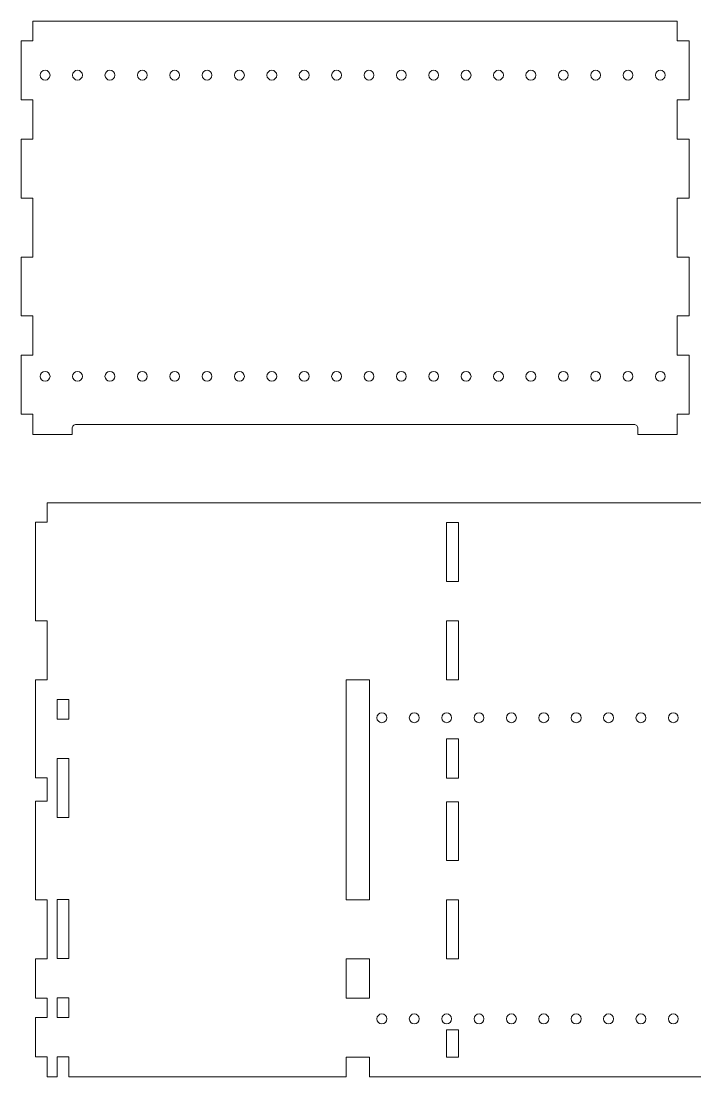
# Model space of a CAD drawing. Header units: millimetres. Extents: x -985 to 637, y -1289 to 2694.
# Drawn here: x -10.1 to 161.3, y 721.7 to 990.2 of the extents above; entities that cross this region are included whole.
import ezdxf

# ---------------------------------------------------------------- set-up
doc = ezdxf.new("R2010")
doc.units = ezdxf.units.MM
doc.header["$MEASUREMENT"] = 0

msp = doc.modelspace()

# ---------------------------------------------------------------- linework, layer by layer
at = {"color": 1, "lineweight": 0}
for points, knots in [([(-7.1093, 885.1299), (-7.1093, 885.1299), (2.8907, 885.1299), (2.8907, 885.1299), (2.8907, 885.1299), (2.8907, 886.6299), (2.8907, 886.6299), (2.8906, 886.895), (2.9957, 887.1492), (3.183, 887.3368), (3.3703, 887.5243), (3.6257, 887.6297), (3.8907, 887.6299), (3.8907, 887.6299), (145.7859, 887.6299), (145.7859, 887.6299), (146.0509, 887.6301), (146.3052, 887.525), (146.4927, 887.3377), (146.6802, 887.1504), (146.7857, 886.895), (146.7859, 886.6299), (146.7859, 886.6299), (146.7859, 885.1299), (146.7859, 885.1299), (146.7859, 885.1299), (156.7859, 885.1299), (156.7859, 885.1299), (156.7859, 885.1299), (156.7859, 890.2327), (156.7859, 890.2327), (156.7859, 890.2327), (159.7859, 890.2327), (159.7859, 890.2327), (159.7859, 890.2327), (159.7859, 905.2327), (159.7859, 905.2327), (159.7859, 905.2327), (156.7859, 905.2327), (156.7859, 905.2327), (156.7859, 905.2327), (156.7859, 915.2327), (156.7859, 915.2327), (156.7859, 915.2327), (159.7859, 915.2327), (159.7859, 915.2327), (159.7859, 915.2327), (159.7859, 930.2327), (159.7859, 930.2327), (159.7859, 930.2327), (156.7859, 930.2327), (156.7859, 930.2327), (156.7859, 930.2327), (156.7859, 945.2327), (156.7859, 945.2327), (156.7859, 945.2327), (159.7859, 945.2327), (159.7859, 945.2327), (159.7859, 945.2327), (159.7859, 960.2327), (159.7859, 960.2327), (159.7859, 960.2327), (156.7859, 960.2327), (156.7859, 960.2327), (156.7859, 960.2327), (156.7859, 970.2327), (156.7859, 970.2327), (156.7859, 970.2327), (159.7859, 970.2327), (159.7859, 970.2327), (159.7859, 970.2327), (159.7859, 985.2327), (159.7859, 985.2327), (159.7859, 985.2327), (156.7859, 985.2327), (156.7859, 985.2327), (156.7859, 985.2327), (156.7859, 990.2327), (156.7859, 990.2327), (156.7859, 990.2327), (-7.1093, 990.2327), (-7.1093, 990.2327), (-7.1093, 990.2327), (-7.1093, 985.2327), (-7.1093, 985.2327), (-7.1093, 985.2327), (-10.1093, 985.2327), (-10.1093, 985.2327), (-10.1093, 985.2327), (-10.1093, 970.2327), (-10.1093, 970.2327), (-10.1093, 970.2327), (-7.1093, 970.2327), (-7.1093, 970.2327), (-7.1093, 970.2327), (-7.1093, 960.2327), (-7.1093, 960.2327), (-7.1093, 960.2327), (-10.1093, 960.2327), (-10.1093, 960.2327), (-10.1093, 960.2327), (-10.1093, 945.2327), (-10.1093, 945.2327), (-10.1093, 945.2327), (-7.1093, 945.2327), (-7.1093, 945.2327), (-7.1093, 945.2327), (-7.1093, 930.2327), (-7.1093, 930.2327), (-7.1093, 930.2327), (-10.1093, 930.2327), (-10.1093, 930.2327), (-10.1093, 930.2327), (-10.1093, 915.2327), (-10.1093, 915.2327), (-10.1093, 915.2327), (-7.1093, 915.2327), (-7.1093, 915.2327), (-7.1093, 915.2327), (-7.1093, 905.2327), (-7.1093, 905.2327), (-7.1093, 905.2327), (-10.1093, 905.2327), (-10.1093, 905.2327), (-10.1093, 905.2327), (-10.1093, 890.2327), (-10.1093, 890.2327), (-10.1093, 890.2327), (-7.1093, 890.2327), (-7.1093, 890.2327), (-7.1093, 890.2327), (-7.1093, 885.1299), (-7.1093, 885.1299)], [0, 0, 0, 0, 0.02272727, 0.02272727, 0.02272727, 0.04545455, 0.04545455, 0.04545455, 0.06818182, 0.06818182, 0.06818182, 0.09090909, 0.09090909, 0.09090909, 0.11363636, 0.11363636, 0.11363636, 0.13636364, 0.13636364, 0.13636364, 0.15909091, 0.15909091, 0.15909091, 0.18181818, 0.18181818, 0.18181818, 0.20454545, 0.20454545, 0.20454545, 0.22727273, 0.22727273, 0.22727273, 0.25, 0.25, 0.25, 0.27272727, 0.27272727, 0.27272727, 0.29545455, 0.29545455, 0.29545455, 0.31818182, 0.31818182, 0.31818182, 0.34090909, 0.34090909, 0.34090909, 0.36363636, 0.36363636, 0.36363636, 0.38636364, 0.38636364, 0.38636364, 0.40909091, 0.40909091, 0.40909091, 0.43181818, 0.43181818, 0.43181818, 0.45454545, 0.45454545, 0.45454545, 0.47727273, 0.47727273, 0.47727273, 0.5, 0.5, 0.5, 0.52272727, 0.52272727, 0.52272727, 0.54545455, 0.54545455, 0.54545455, 0.56818182, 0.56818182, 0.56818182, 0.59090909, 0.59090909, 0.59090909, 0.61363636, 0.61363636, 0.61363636, 0.63636364, 0.63636364, 0.63636364, 0.65909091, 0.65909091, 0.65909091, 0.68181818, 0.68181818, 0.68181818, 0.70454545, 0.70454545, 0.70454545, 0.72727273, 0.72727273, 0.72727273, 0.75, 0.75, 0.75, 0.77272727, 0.77272727, 0.77272727, 0.79545455, 0.79545455, 0.79545455, 0.81818182, 0.81818182, 0.81818182, 0.84090909, 0.84090909, 0.84090909, 0.86363636, 0.86363636, 0.86363636, 0.88636364, 0.88636364, 0.88636364, 0.90909091, 0.90909091, 0.90909091, 0.93181818, 0.93181818, 0.93181818, 0.95454545, 0.95454545, 0.95454545, 0.97727273, 0.97727273, 0.97727273, 1, 1, 1, 1]), ([(-2.7495, 976.4785), (-2.7495, 977.1689), (-3.3092, 977.7285), (-3.9995, 977.7285), (-4.6899, 977.7285), (-5.2495, 977.1689), (-5.2495, 976.4785), (-5.2495, 975.7881), (-4.6899, 975.2285), (-3.9996, 975.2285), (-3.3092, 975.2285), (-2.7496, 975.7881), (-2.7495, 976.4785)], [0, 0, 0, 0, 0.25, 0.25, 0.25, 0.5, 0.5, 0.5, 0.75, 0.75, 0.75, 1, 1, 1, 1]), ([(5.4873, 976.4785), (5.4873, 977.1689), (4.9277, 977.7285), (4.2373, 977.7285), (3.5469, 977.7285), (2.9873, 977.1689), (2.9873, 976.4785), (2.9873, 975.7881), (3.5469, 975.2285), (4.2373, 975.2285), (4.9276, 975.2285), (5.4873, 975.7881), (5.4873, 976.4785)], [0, 0, 0, 0, 0.25, 0.25, 0.25, 0.5, 0.5, 0.5, 0.75, 0.75, 0.75, 1, 1, 1, 1]), ([(13.7241, 976.4785), (13.7241, 977.1689), (13.1645, 977.7285), (12.4741, 977.7285), (11.7838, 977.7285), (11.2241, 977.1689), (11.2241, 976.4785), (11.2241, 975.7881), (11.7838, 975.2285), (12.4741, 975.2285), (13.1645, 975.2285), (13.7241, 975.7881), (13.7241, 976.4785)], [0, 0, 0, 0, 0.25, 0.25, 0.25, 0.5, 0.5, 0.5, 0.75, 0.75, 0.75, 1, 1, 1, 1]), ([(21.961, 976.4785), (21.961, 977.1689), (21.4013, 977.7285), (20.711, 977.7285), (20.0206, 977.7285), (19.461, 977.1689), (19.461, 976.4785), (19.461, 975.7881), (20.0206, 975.2285), (20.711, 975.2285), (21.4013, 975.2285), (21.961, 975.7881), (21.961, 976.4785)], [0, 0, 0, 0, 0.25, 0.25, 0.25, 0.5, 0.5, 0.5, 0.75, 0.75, 0.75, 1, 1, 1, 1]), ([(30.1978, 976.4785), (30.1978, 977.1689), (29.6382, 977.7285), (28.9478, 977.7285), (28.2575, 977.7285), (27.6978, 977.1689), (27.6978, 976.4785), (27.6978, 975.7881), (28.2575, 975.2285), (28.9478, 975.2285), (29.6382, 975.2285), (30.1978, 975.7881), (30.1978, 976.4785)], [0, 0, 0, 0, 0.25, 0.25, 0.25, 0.5, 0.5, 0.5, 0.75, 0.75, 0.75, 1, 1, 1, 1]), ([(38.4347, 976.4785), (38.4347, 977.1689), (37.875, 977.7285), (37.1847, 977.7285), (36.4943, 977.7285), (35.9347, 977.1689), (35.9347, 976.4785), (35.9347, 975.7881), (36.4943, 975.2285), (37.1847, 975.2285), (37.875, 975.2285), (38.4347, 975.7881), (38.4347, 976.4785)], [0, 0, 0, 0, 0.25, 0.25, 0.25, 0.5, 0.5, 0.5, 0.75, 0.75, 0.75, 1, 1, 1, 1]), ([(46.6715, 976.4785), (46.6715, 977.1689), (46.1119, 977.7285), (45.4215, 977.7285), (44.7312, 977.7285), (44.1715, 977.1689), (44.1715, 976.4785), (44.1715, 975.7881), (44.7311, 975.2285), (45.4215, 975.2285), (46.1119, 975.2285), (46.6715, 975.7881), (46.6715, 976.4785)], [0, 0, 0, 0, 0.25, 0.25, 0.25, 0.5, 0.5, 0.5, 0.75, 0.75, 0.75, 1, 1, 1, 1]), ([(54.9083, 976.4785), (54.9083, 977.1689), (54.3487, 977.7285), (53.6583, 977.7285), (52.968, 977.7285), (52.4083, 977.1689), (52.4083, 976.4785), (52.4083, 975.7881), (52.968, 975.2285), (53.6583, 975.2285), (54.3487, 975.2285), (54.9083, 975.7881), (54.9083, 976.4785)], [0, 0, 0, 0, 0.25, 0.25, 0.25, 0.5, 0.5, 0.5, 0.75, 0.75, 0.75, 1, 1, 1, 1]), ([(63.1452, 976.4785), (63.1452, 977.1689), (62.5855, 977.7285), (61.8952, 977.7285), (61.2048, 977.7285), (60.6452, 977.1689), (60.6452, 976.4785), (60.6452, 975.7881), (61.2048, 975.2285), (61.8952, 975.2285), (62.5855, 975.2285), (63.1452, 975.7881), (63.1452, 976.4785)], [0, 0, 0, 0, 0.25, 0.25, 0.25, 0.5, 0.5, 0.5, 0.75, 0.75, 0.75, 1, 1, 1, 1]), ([(71.382, 976.4785), (71.382, 977.1689), (70.8224, 977.7285), (70.132, 977.7285), (69.4417, 977.7285), (68.882, 977.1689), (68.882, 976.4785), (68.882, 975.7881), (69.4417, 975.2285), (70.132, 975.2285), (70.8224, 975.2285), (71.382, 975.7881), (71.382, 976.4785)], [0, 0, 0, 0, 0.25, 0.25, 0.25, 0.5, 0.5, 0.5, 0.75, 0.75, 0.75, 1, 1, 1, 1]), ([(79.6189, 976.4785), (79.6189, 977.1689), (79.0592, 977.7285), (78.3689, 977.7285), (77.6785, 977.7285), (77.1189, 977.1689), (77.1189, 976.4785), (77.1189, 975.7881), (77.6785, 975.2285), (78.3689, 975.2285), (79.0592, 975.2285), (79.6189, 975.7881), (79.6189, 976.4785)], [0, 0, 0, 0, 0.25, 0.25, 0.25, 0.5, 0.5, 0.5, 0.75, 0.75, 0.75, 1, 1, 1, 1]), ([(87.8557, 976.4785), (87.8557, 977.1689), (87.2961, 977.7285), (86.6057, 977.7285), (85.9154, 977.7285), (85.3557, 977.1689), (85.3557, 976.4785), (85.3557, 975.7881), (85.9154, 975.2285), (86.6057, 975.2285), (87.2961, 975.2285), (87.8557, 975.7881), (87.8557, 976.4785)], [0, 0, 0, 0, 0.25, 0.25, 0.25, 0.5, 0.5, 0.5, 0.75, 0.75, 0.75, 1, 1, 1, 1]), ([(96.0926, 976.4785), (96.0926, 977.1689), (95.5329, 977.7285), (94.8426, 977.7285), (94.1522, 977.7285), (93.5926, 977.1689), (93.5926, 976.4785), (93.5926, 975.7881), (94.1522, 975.2285), (94.8426, 975.2285), (95.5329, 975.2285), (96.0926, 975.7881), (96.0926, 976.4785)], [0, 0, 0, 0, 0.25, 0.25, 0.25, 0.5, 0.5, 0.5, 0.75, 0.75, 0.75, 1, 1, 1, 1]), ([(104.3294, 976.4785), (104.3294, 977.1689), (103.7698, 977.7285), (103.0794, 977.7285), (102.389, 977.7285), (101.8294, 977.1689), (101.8294, 976.4785), (101.8294, 975.7881), (102.389, 975.2285), (103.0794, 975.2285), (103.7698, 975.2285), (104.3294, 975.7881), (104.3294, 976.4785)], [0, 0, 0, 0, 0.25, 0.25, 0.25, 0.5, 0.5, 0.5, 0.75, 0.75, 0.75, 1, 1, 1, 1]), ([(112.5662, 976.4785), (112.5662, 977.1689), (112.0066, 977.7285), (111.3162, 977.7285), (110.6259, 977.7285), (110.0662, 977.1689), (110.0662, 976.4785), (110.0662, 975.7881), (110.6259, 975.2285), (111.3162, 975.2285), (112.0066, 975.2285), (112.5662, 975.7881), (112.5662, 976.4785)], [0, 0, 0, 0, 0.25, 0.25, 0.25, 0.5, 0.5, 0.5, 0.75, 0.75, 0.75, 1, 1, 1, 1]), ([(120.8176, 976.4785), (120.8176, 977.1769), (120.2514, 977.743), (119.5531, 977.743), (118.8547, 977.743), (118.2886, 977.1769), (118.2886, 976.4785), (118.2886, 975.7801), (118.8547, 975.214), (119.5531, 975.214), (120.2514, 975.214), (120.8176, 975.7801), (120.8176, 976.4785)], [0, 0, 0, 0, 0.25, 0.25, 0.25, 0.5, 0.5, 0.5, 0.75, 0.75, 0.75, 1, 1, 1, 1]), ([(129.0399, 976.4785), (129.0399, 977.1689), (128.4803, 977.7285), (127.7899, 977.7285), (127.0996, 977.7285), (126.5399, 977.1689), (126.5399, 976.4785), (126.5399, 975.7881), (127.0996, 975.2285), (127.7899, 975.2285), (128.4803, 975.2285), (129.0399, 975.7881), (129.0399, 976.4785)], [0, 0, 0, 0, 0.25, 0.25, 0.25, 0.5, 0.5, 0.5, 0.75, 0.75, 0.75, 1, 1, 1, 1]), ([(137.2768, 976.4785), (137.2768, 977.1689), (136.7171, 977.7285), (136.0268, 977.7285), (135.3364, 977.7285), (134.7768, 977.1689), (134.7768, 976.4785), (134.7768, 975.7881), (135.3364, 975.2285), (136.0268, 975.2285), (136.7171, 975.2285), (137.2768, 975.7881), (137.2768, 976.4785)], [0, 0, 0, 0, 0.25, 0.25, 0.25, 0.5, 0.5, 0.5, 0.75, 0.75, 0.75, 1, 1, 1, 1]), ([(145.5136, 976.4785), (145.5136, 977.1689), (144.954, 977.7285), (144.2636, 977.7285), (143.5733, 977.7285), (143.0136, 977.1689), (143.0136, 976.4785), (143.0136, 975.7881), (143.5733, 975.2285), (144.2636, 975.2285), (144.954, 975.2285), (145.5136, 975.7881), (145.5136, 976.4785)], [0, 0, 0, 0, 0.25, 0.25, 0.25, 0.5, 0.5, 0.5, 0.75, 0.75, 0.75, 1, 1, 1, 1]), ([(153.7505, 976.4785), (153.7505, 977.1689), (153.1908, 977.7285), (152.5005, 977.7285), (151.8101, 977.7285), (151.2505, 977.1689), (151.2505, 976.4785), (151.2505, 975.7881), (151.8101, 975.2285), (152.5004, 975.2285), (153.1908, 975.2285), (153.7504, 975.7881), (153.7505, 976.4785)], [0, 0, 0, 0, 0.25, 0.25, 0.25, 0.5, 0.5, 0.5, 0.75, 0.75, 0.75, 1, 1, 1, 1]), ([(-2.7495, 899.8785), (-2.7495, 900.5689), (-3.3092, 901.1285), (-3.9995, 901.1285), (-4.6899, 901.1285), (-5.2495, 900.5689), (-5.2495, 899.8785), (-5.2495, 899.1881), (-4.6899, 898.6285), (-3.9996, 898.6285), (-3.3092, 898.6285), (-2.7496, 899.1881), (-2.7495, 899.8785)], [0, 0, 0, 0, 0.25, 0.25, 0.25, 0.5, 0.5, 0.5, 0.75, 0.75, 0.75, 1, 1, 1, 1]), ([(5.4873, 899.8785), (5.4873, 900.5689), (4.9277, 901.1285), (4.2373, 901.1285), (3.5469, 901.1285), (2.9873, 900.5689), (2.9873, 899.8785), (2.9873, 899.1881), (3.5469, 898.6285), (4.2373, 898.6285), (4.9276, 898.6285), (5.4873, 899.1881), (5.4873, 899.8785)], [0, 0, 0, 0, 0.25, 0.25, 0.25, 0.5, 0.5, 0.5, 0.75, 0.75, 0.75, 1, 1, 1, 1]), ([(13.7241, 899.8785), (13.7241, 900.5689), (13.1645, 901.1285), (12.4741, 901.1285), (11.7838, 901.1285), (11.2241, 900.5689), (11.2241, 899.8785), (11.2241, 899.1881), (11.7838, 898.6285), (12.4741, 898.6285), (13.1645, 898.6285), (13.7241, 899.1881), (13.7241, 899.8785)], [0, 0, 0, 0, 0.25, 0.25, 0.25, 0.5, 0.5, 0.5, 0.75, 0.75, 0.75, 1, 1, 1, 1]), ([(21.961, 899.8785), (21.961, 900.5689), (21.4013, 901.1285), (20.711, 901.1285), (20.0206, 901.1285), (19.461, 900.5689), (19.461, 899.8785), (19.461, 899.1881), (20.0206, 898.6285), (20.711, 898.6285), (21.4013, 898.6285), (21.961, 899.1881), (21.961, 899.8785)], [0, 0, 0, 0, 0.25, 0.25, 0.25, 0.5, 0.5, 0.5, 0.75, 0.75, 0.75, 1, 1, 1, 1]), ([(30.1978, 899.8785), (30.1978, 900.5689), (29.6382, 901.1285), (28.9478, 901.1285), (28.2575, 901.1285), (27.6978, 900.5689), (27.6978, 899.8785), (27.6978, 899.1881), (28.2575, 898.6285), (28.9478, 898.6285), (29.6382, 898.6285), (30.1978, 899.1881), (30.1978, 899.8785)], [0, 0, 0, 0, 0.25, 0.25, 0.25, 0.5, 0.5, 0.5, 0.75, 0.75, 0.75, 1, 1, 1, 1]), ([(38.4347, 899.8785), (38.4347, 900.5689), (37.875, 901.1285), (37.1847, 901.1285), (36.4943, 901.1285), (35.9347, 900.5689), (35.9347, 899.8785), (35.9347, 899.1881), (36.4943, 898.6285), (37.1847, 898.6285), (37.875, 898.6285), (38.4347, 899.1881), (38.4347, 899.8785)], [0, 0, 0, 0, 0.25, 0.25, 0.25, 0.5, 0.5, 0.5, 0.75, 0.75, 0.75, 1, 1, 1, 1]), ([(46.6715, 899.8785), (46.6715, 900.5689), (46.1119, 901.1285), (45.4215, 901.1285), (44.7312, 901.1285), (44.1715, 900.5689), (44.1715, 899.8785), (44.1715, 899.1881), (44.7311, 898.6285), (45.4215, 898.6285), (46.1119, 898.6285), (46.6715, 899.1881), (46.6715, 899.8785)], [0, 0, 0, 0, 0.25, 0.25, 0.25, 0.5, 0.5, 0.5, 0.75, 0.75, 0.75, 1, 1, 1, 1]), ([(54.9083, 899.8785), (54.9083, 900.5689), (54.3487, 901.1285), (53.6583, 901.1285), (52.968, 901.1285), (52.4083, 900.5689), (52.4083, 899.8785), (52.4083, 899.1881), (52.968, 898.6285), (53.6583, 898.6285), (54.3487, 898.6285), (54.9083, 899.1881), (54.9083, 899.8785)], [0, 0, 0, 0, 0.25, 0.25, 0.25, 0.5, 0.5, 0.5, 0.75, 0.75, 0.75, 1, 1, 1, 1]), ([(63.1452, 899.8785), (63.1452, 900.5689), (62.5855, 901.1285), (61.8952, 901.1285), (61.2048, 901.1285), (60.6452, 900.5689), (60.6452, 899.8785), (60.6452, 899.1881), (61.2048, 898.6285), (61.8952, 898.6285), (62.5855, 898.6285), (63.1452, 899.1881), (63.1452, 899.8785)], [0, 0, 0, 0, 0.25, 0.25, 0.25, 0.5, 0.5, 0.5, 0.75, 0.75, 0.75, 1, 1, 1, 1]), ([(71.382, 899.8785), (71.382, 900.5689), (70.8224, 901.1285), (70.132, 901.1285), (69.4417, 901.1285), (68.882, 900.5689), (68.882, 899.8785), (68.882, 899.1881), (69.4417, 898.6285), (70.132, 898.6285), (70.8224, 898.6285), (71.382, 899.1881), (71.382, 899.8785)], [0, 0, 0, 0, 0.25, 0.25, 0.25, 0.5, 0.5, 0.5, 0.75, 0.75, 0.75, 1, 1, 1, 1]), ([(79.6189, 899.8785), (79.6189, 900.5689), (79.0592, 901.1285), (78.3689, 901.1285), (77.6785, 901.1285), (77.1189, 900.5689), (77.1189, 899.8785), (77.1189, 899.1881), (77.6785, 898.6285), (78.3689, 898.6285), (79.0592, 898.6285), (79.6189, 899.1881), (79.6189, 899.8785)], [0, 0, 0, 0, 0.25, 0.25, 0.25, 0.5, 0.5, 0.5, 0.75, 0.75, 0.75, 1, 1, 1, 1]), ([(87.8557, 899.8785), (87.8557, 900.5689), (87.2961, 901.1285), (86.6057, 901.1285), (85.9154, 901.1285), (85.3557, 900.5689), (85.3557, 899.8785), (85.3557, 899.1881), (85.9154, 898.6285), (86.6057, 898.6285), (87.2961, 898.6285), (87.8557, 899.1881), (87.8557, 899.8785)], [0, 0, 0, 0, 0.25, 0.25, 0.25, 0.5, 0.5, 0.5, 0.75, 0.75, 0.75, 1, 1, 1, 1]), ([(96.0926, 899.8785), (96.0926, 900.5689), (95.5329, 901.1285), (94.8426, 901.1285), (94.1522, 901.1285), (93.5926, 900.5689), (93.5926, 899.8785), (93.5926, 899.1881), (94.1522, 898.6285), (94.8426, 898.6285), (95.5329, 898.6285), (96.0926, 899.1881), (96.0926, 899.8785)], [0, 0, 0, 0, 0.25, 0.25, 0.25, 0.5, 0.5, 0.5, 0.75, 0.75, 0.75, 1, 1, 1, 1]), ([(104.3294, 899.8785), (104.3294, 900.5689), (103.7698, 901.1285), (103.0794, 901.1285), (102.389, 901.1285), (101.8294, 900.5689), (101.8294, 899.8785), (101.8294, 899.1881), (102.389, 898.6285), (103.0794, 898.6285), (103.7698, 898.6285), (104.3294, 899.1881), (104.3294, 899.8785)], [0, 0, 0, 0, 0.25, 0.25, 0.25, 0.5, 0.5, 0.5, 0.75, 0.75, 0.75, 1, 1, 1, 1]), ([(112.5662, 899.8785), (112.5662, 900.5689), (112.0066, 901.1285), (111.3162, 901.1285), (110.6259, 901.1285), (110.0662, 900.5689), (110.0662, 899.8785), (110.0662, 899.1881), (110.6259, 898.6285), (111.3162, 898.6285), (112.0066, 898.6285), (112.5662, 899.1881), (112.5662, 899.8785)], [0, 0, 0, 0, 0.25, 0.25, 0.25, 0.5, 0.5, 0.5, 0.75, 0.75, 0.75, 1, 1, 1, 1]), ([(120.8176, 899.8785), (120.8176, 900.5769), (120.2514, 901.143), (119.5531, 901.143), (118.8547, 901.143), (118.2886, 900.5769), (118.2886, 899.8785), (118.2886, 899.1801), (118.8547, 898.614), (119.5531, 898.614), (120.2514, 898.614), (120.8176, 899.1801), (120.8176, 899.8785)], [0, 0, 0, 0, 0.25, 0.25, 0.25, 0.5, 0.5, 0.5, 0.75, 0.75, 0.75, 1, 1, 1, 1]), ([(129.0399, 899.8785), (129.0399, 900.5689), (128.4803, 901.1285), (127.7899, 901.1285), (127.0996, 901.1285), (126.5399, 900.5689), (126.5399, 899.8785), (126.5399, 899.1881), (127.0996, 898.6285), (127.7899, 898.6285), (128.4803, 898.6285), (129.0399, 899.1881), (129.0399, 899.8785)], [0, 0, 0, 0, 0.25, 0.25, 0.25, 0.5, 0.5, 0.5, 0.75, 0.75, 0.75, 1, 1, 1, 1]), ([(137.2768, 899.8785), (137.2768, 900.5689), (136.7171, 901.1285), (136.0268, 901.1285), (135.3364, 901.1285), (134.7768, 900.5689), (134.7768, 899.8785), (134.7768, 899.1881), (135.3364, 898.6285), (136.0268, 898.6285), (136.7171, 898.6285), (137.2768, 899.1881), (137.2768, 899.8785)], [0, 0, 0, 0, 0.25, 0.25, 0.25, 0.5, 0.5, 0.5, 0.75, 0.75, 0.75, 1, 1, 1, 1]), ([(145.5136, 899.8785), (145.5136, 900.5689), (144.954, 901.1285), (144.2636, 901.1285), (143.5733, 901.1285), (143.0136, 900.5689), (143.0136, 899.8785), (143.0136, 899.1881), (143.5733, 898.6285), (144.2636, 898.6285), (144.954, 898.6285), (145.5136, 899.1881), (145.5136, 899.8785)], [0, 0, 0, 0, 0.25, 0.25, 0.25, 0.5, 0.5, 0.5, 0.75, 0.75, 0.75, 1, 1, 1, 1]), ([(153.7505, 899.8785), (153.7505, 900.5689), (153.1908, 901.1285), (152.5005, 901.1285), (151.8101, 901.1285), (151.2505, 900.5689), (151.2505, 899.8785), (151.2505, 899.1881), (151.8101, 898.6285), (152.5004, 898.6285), (153.1908, 898.6285), (153.7504, 899.1881), (153.7505, 899.8785)], [0, 0, 0, 0, 0.25, 0.25, 0.25, 0.5, 0.5, 0.5, 0.75, 0.75, 0.75, 1, 1, 1, 1]), ([(-3.4786, 726.7996), (-3.4786, 726.7996), (-3.4786, 721.6968), (-3.4786, 721.6968), (-3.4786, 721.6968), (-0.9786, 721.6968), (-0.9786, 721.6968), (-0.9786, 721.6968), (-0.9786, 726.7996), (-0.9786, 726.7996), (-0.9786, 726.7996), (2.0214, 726.7996), (2.0214, 726.7996), (2.0214, 726.7996), (2.0214, 721.6968), (2.0214, 721.6968), (2.0214, 721.6968), (72.5444, 721.6968), (72.5444, 721.6968), (72.5444, 721.6968), (72.5444, 726.6968), (72.5444, 726.6968), (72.5444, 726.6968), (78.5444, 726.6968), (78.5444, 726.6968), (78.5444, 726.6968), (78.5444, 721.6968), (78.5444, 721.6968), (78.5444, 721.6968), (310.3214, 721.6968), (310.3214, 721.6968), (310.3214, 721.6968), (310.3214, 726.6968), (310.3214, 726.6968), (310.3214, 726.6968), (307.3214, 726.6968), (307.3214, 726.6968), (307.3214, 726.6968), (307.3214, 741.6968), (307.3214, 741.6968), (307.3214, 741.6968), (310.3214, 741.6968), (310.3214, 741.6968), (310.3214, 741.6968), (310.3214, 751.6968), (310.3214, 751.6968), (310.3214, 751.6968), (307.3214, 751.6968), (307.3214, 751.6968), (307.3214, 751.6968), (307.3214, 766.6968), (307.3214, 766.6968), (307.3214, 766.6968), (310.3214, 766.6968), (310.3214, 766.6968), (310.3214, 766.6968), (310.3214, 776.6968), (310.3214, 776.6968), (310.3214, 776.6968), (307.3214, 776.6968), (307.3214, 776.6968), (307.3214, 776.6968), (307.3214, 812.6968), (307.3214, 812.6968), (307.3214, 812.6968), (310.3214, 812.6968), (310.3214, 812.6968), (310.3214, 812.6968), (310.3214, 822.6968), (310.3214, 822.6968), (310.3214, 822.6968), (307.3214, 822.6968), (307.3214, 822.6968), (307.3214, 822.6968), (307.3214, 837.6968), (307.3214, 837.6968), (307.3214, 837.6968), (310.3214, 837.6968), (310.3214, 837.6968), (310.3214, 837.6968), (310.3214, 847.6968), (310.3214, 847.6968), (310.3214, 847.6968), (307.3214, 847.6968), (307.3214, 847.6968), (307.3214, 847.6968), (307.3214, 862.6968), (307.3214, 862.6968), (307.3214, 862.6968), (310.3214, 862.6968), (310.3214, 862.6968), (310.3214, 862.6968), (310.3214, 867.6968), (310.3214, 867.6968), (310.3214, 867.6968), (-3.4786, 867.6968), (-3.4786, 867.6968), (-3.4786, 867.6968), (-3.4786, 862.7996), (-3.4786, 862.7996), (-3.4786, 862.7996), (-6.4786, 862.7996), (-6.4786, 862.7996), (-6.4786, 862.7996), (-6.4786, 837.6968), (-6.4786, 837.6968), (-6.4786, 837.6968), (-3.4786, 837.6968), (-3.4786, 837.6968), (-3.4786, 837.6968), (-3.4786, 822.6968), (-3.4786, 822.6968), (-3.4786, 822.6968), (-6.4786, 822.6968), (-6.4786, 822.6968), (-6.4786, 822.6968), (-6.4786, 797.7996), (-6.4786, 797.7996), (-6.4786, 797.7996), (-3.4786, 797.7996), (-3.4786, 797.7996), (-3.4786, 797.7996), (-3.4786, 791.7996), (-3.4786, 791.7996), (-3.4786, 791.7996), (-6.4786, 791.7996), (-6.4786, 791.7996), (-6.4786, 791.7996), (-6.4786, 766.6968), (-6.4786, 766.6968), (-6.4786, 766.6968), (-3.4786, 766.6968), (-3.4786, 766.6968), (-3.4786, 766.6968), (-3.4786, 751.6968), (-3.4786, 751.6968), (-3.4786, 751.6968), (-6.4786, 751.6968), (-6.4786, 751.6968), (-6.4786, 751.6968), (-6.4786, 741.6968), (-6.4786, 741.6968), (-6.4786, 741.6968), (-3.4786, 741.6968), (-3.4786, 741.6968), (-3.4786, 741.6968), (-3.4786, 736.7996), (-3.4786, 736.7996), (-3.4786, 736.7996), (-6.4786, 736.7996), (-6.4786, 736.7996), (-6.4786, 736.7996), (-6.4786, 726.7996), (-6.4786, 726.7996), (-6.4786, 726.7996), (-3.4786, 726.7996), (-3.4786, 726.7996)], [0, 0, 0, 0, 0.01923077, 0.01923077, 0.01923077, 0.03846154, 0.03846154, 0.03846154, 0.05769231, 0.05769231, 0.05769231, 0.07692308, 0.07692308, 0.07692308, 0.09615385, 0.09615385, 0.09615385, 0.11538462, 0.11538462, 0.11538462, 0.13461538, 0.13461538, 0.13461538, 0.15384615, 0.15384615, 0.15384615, 0.17307692, 0.17307692, 0.17307692, 0.19230769, 0.19230769, 0.19230769, 0.21153846, 0.21153846, 0.21153846, 0.23076923, 0.23076923, 0.23076923, 0.25, 0.25, 0.25, 0.26923077, 0.26923077, 0.26923077, 0.28846154, 0.28846154, 0.28846154, 0.30769231, 0.30769231, 0.30769231, 0.32692308, 0.32692308, 0.32692308, 0.34615385, 0.34615385, 0.34615385, 0.36538462, 0.36538462, 0.36538462, 0.38461538, 0.38461538, 0.38461538, 0.40384615, 0.40384615, 0.40384615, 0.42307692, 0.42307692, 0.42307692, 0.44230769, 0.44230769, 0.44230769, 0.46153846, 0.46153846, 0.46153846, 0.48076923, 0.48076923, 0.48076923, 0.5, 0.5, 0.5, 0.51923077, 0.51923077, 0.51923077, 0.53846154, 0.53846154, 0.53846154, 0.55769231, 0.55769231, 0.55769231, 0.57692308, 0.57692308, 0.57692308, 0.59615385, 0.59615385, 0.59615385, 0.61538462, 0.61538462, 0.61538462, 0.63461538, 0.63461538, 0.63461538, 0.65384615, 0.65384615, 0.65384615, 0.67307692, 0.67307692, 0.67307692, 0.69230769, 0.69230769, 0.69230769, 0.71153846, 0.71153846, 0.71153846, 0.73076923, 0.73076923, 0.73076923, 0.75, 0.75, 0.75, 0.76923077, 0.76923077, 0.76923077, 0.78846154, 0.78846154, 0.78846154, 0.80769231, 0.80769231, 0.80769231, 0.82692308, 0.82692308, 0.82692308, 0.84615385, 0.84615385, 0.84615385, 0.86538462, 0.86538462, 0.86538462, 0.88461538, 0.88461538, 0.88461538, 0.90384615, 0.90384615, 0.90384615, 0.92307692, 0.92307692, 0.92307692, 0.94230769, 0.94230769, 0.94230769, 0.96153846, 0.96153846, 0.96153846, 0.98076923, 0.98076923, 0.98076923, 1, 1, 1, 1]), ([(98.1214, 847.6968), (98.1214, 847.6968), (98.1214, 862.6968), (98.1214, 862.6968), (98.1214, 862.6968), (101.1214, 862.6968), (101.1214, 862.6968), (101.1214, 862.6968), (101.1214, 847.6968), (101.1214, 847.6968), (101.1214, 847.6968), (98.1214, 847.6968), (98.1214, 847.6968)], [0, 0, 0, 0, 0.25, 0.25, 0.25, 0.5, 0.5, 0.5, 0.75, 0.75, 0.75, 1, 1, 1, 1]), ([(98.1214, 822.6968), (98.1214, 822.6968), (98.1214, 837.6968), (98.1214, 837.6968), (98.1214, 837.6968), (101.1214, 837.6968), (101.1214, 837.6968), (101.1214, 837.6968), (101.1214, 822.6968), (101.1214, 822.6968), (101.1214, 822.6968), (98.1214, 822.6968), (98.1214, 822.6968)], [0, 0, 0, 0, 0.25, 0.25, 0.25, 0.5, 0.5, 0.5, 0.75, 0.75, 0.75, 1, 1, 1, 1]), ([(72.5444, 822.6968), (72.5444, 822.6968), (78.5444, 822.6968), (78.5444, 822.6968), (78.5444, 822.6968), (78.5444, 766.6968), (78.5444, 766.6968), (78.5444, 766.6968), (72.5444, 766.6968), (72.5444, 766.6968), (72.5444, 766.6968), (72.5444, 822.6968), (72.5444, 822.6968)], [0, 0, 0, 0, 0.25, 0.25, 0.25, 0.5, 0.5, 0.5, 0.75, 0.75, 0.75, 1, 1, 1, 1]), ([(-0.9786, 817.6966), (-0.9786, 817.6966), (2.0214, 817.6966), (2.0214, 817.6966), (2.0214, 817.6966), (2.0214, 812.6966), (2.0214, 812.6966), (2.0214, 812.6966), (-0.9786, 812.6966), (-0.9786, 812.6966), (-0.9786, 812.6966), (-0.9786, 817.6966), (-0.9786, 817.6966)], [0, 0, 0, 0, 0.25, 0.25, 0.25, 0.5, 0.5, 0.5, 0.75, 0.75, 0.75, 1, 1, 1, 1]), ([(82.9187, 813.0454), (82.9187, 813.7438), (82.3525, 814.3099), (81.6542, 814.3099), (80.9558, 814.3099), (80.3897, 813.7438), (80.3897, 813.0454), (80.3897, 812.347), (80.9558, 811.7809), (81.6541, 811.7809), (82.3525, 811.7809), (82.9187, 812.347), (82.9187, 813.0454)], [0, 0, 0, 0, 0.25, 0.25, 0.25, 0.5, 0.5, 0.5, 0.75, 0.75, 0.75, 1, 1, 1, 1]), ([(91.1555, 813.0454), (91.1555, 813.7438), (90.5894, 814.3099), (89.891, 814.3099), (89.1926, 814.3099), (88.6265, 813.7438), (88.6265, 813.0454), (88.6265, 812.347), (89.1926, 811.7809), (89.891, 811.7809), (90.5894, 811.7809), (91.1555, 812.347), (91.1555, 813.0454)], [0, 0, 0, 0, 0.25, 0.25, 0.25, 0.5, 0.5, 0.5, 0.75, 0.75, 0.75, 1, 1, 1, 1]), ([(99.3923, 813.0454), (99.3923, 813.7438), (98.8262, 814.3099), (98.1278, 814.3099), (97.4295, 814.3099), (96.8633, 813.7438), (96.8633, 813.0454), (96.8633, 812.347), (97.4295, 811.7809), (98.1278, 811.7809), (98.8262, 811.7809), (99.3923, 812.347), (99.3923, 813.0454)], [0, 0, 0, 0, 0.25, 0.25, 0.25, 0.5, 0.5, 0.5, 0.75, 0.75, 0.75, 1, 1, 1, 1]), ([(107.6292, 813.0454), (107.6292, 813.7438), (107.063, 814.3099), (106.3647, 814.3099), (105.6663, 814.3099), (105.1002, 813.7438), (105.1002, 813.0454), (105.1002, 812.347), (105.6663, 811.7809), (106.3647, 811.7809), (107.063, 811.7809), (107.6292, 812.347), (107.6292, 813.0454)], [0, 0, 0, 0, 0.25, 0.25, 0.25, 0.5, 0.5, 0.5, 0.75, 0.75, 0.75, 1, 1, 1, 1]), ([(115.866, 813.0454), (115.866, 813.7438), (115.2999, 814.3099), (114.6015, 814.3099), (113.9032, 814.3099), (113.337, 813.7438), (113.337, 813.0454), (113.337, 812.347), (113.9032, 811.7809), (114.6015, 811.7809), (115.2999, 811.7809), (115.866, 812.347), (115.866, 813.0454)], [0, 0, 0, 0, 0.25, 0.25, 0.25, 0.5, 0.5, 0.5, 0.75, 0.75, 0.75, 1, 1, 1, 1]), ([(124.1029, 813.0454), (124.1029, 813.7438), (123.5367, 814.3099), (122.8384, 814.3099), (122.14, 814.3099), (121.5739, 813.7438), (121.5739, 813.0454), (121.5739, 812.347), (122.14, 811.7809), (122.8384, 811.7809), (123.5367, 811.7809), (124.1029, 812.347), (124.1029, 813.0454)], [0, 0, 0, 0, 0.25, 0.25, 0.25, 0.5, 0.5, 0.5, 0.75, 0.75, 0.75, 1, 1, 1, 1]), ([(132.3397, 813.0454), (132.3397, 813.7438), (131.7736, 814.3099), (131.0752, 814.3099), (130.3768, 814.3099), (129.8107, 813.7438), (129.8107, 813.0454), (129.8107, 812.347), (130.3768, 811.7809), (131.0752, 811.7809), (131.7736, 811.7809), (132.3397, 812.347), (132.3397, 813.0454)], [0, 0, 0, 0, 0.25, 0.25, 0.25, 0.5, 0.5, 0.5, 0.75, 0.75, 0.75, 1, 1, 1, 1]), ([(140.5765, 813.0454), (140.5765, 813.7438), (140.0104, 814.3099), (139.3121, 814.3099), (138.6137, 814.3099), (138.0476, 813.7438), (138.0475, 813.0454), (138.0475, 812.347), (138.6137, 811.7809), (139.312, 811.7809), (140.0104, 811.7809), (140.5765, 812.347), (140.5765, 813.0454)], [0, 0, 0, 0, 0.25, 0.25, 0.25, 0.5, 0.5, 0.5, 0.75, 0.75, 0.75, 1, 1, 1, 1]), ([(148.8134, 813.0454), (148.8134, 813.7438), (148.2473, 814.3099), (147.5489, 814.3099), (146.8505, 814.3099), (146.2844, 813.7438), (146.2844, 813.0454), (146.2844, 812.347), (146.8505, 811.7809), (147.5489, 811.7809), (148.2473, 811.7809), (148.8134, 812.347), (148.8134, 813.0454)], [0, 0, 0, 0, 0.25, 0.25, 0.25, 0.5, 0.5, 0.5, 0.75, 0.75, 0.75, 1, 1, 1, 1]), ([(157.0502, 813.0454), (157.0502, 813.7438), (156.4841, 814.3099), (155.7857, 814.3099), (155.0874, 814.3099), (154.5212, 813.7438), (154.5212, 813.0454), (154.5212, 812.347), (155.0874, 811.7809), (155.7857, 811.7809), (156.4841, 811.7809), (157.0502, 812.347), (157.0502, 813.0454)], [0, 0, 0, 0, 0.25, 0.25, 0.25, 0.5, 0.5, 0.5, 0.75, 0.75, 0.75, 1, 1, 1, 1]), ([(98.1214, 797.6968), (98.1214, 797.6968), (98.1214, 807.6968), (98.1214, 807.6968), (98.1214, 807.6968), (101.1214, 807.6968), (101.1214, 807.6968), (101.1214, 807.6968), (101.1214, 797.6968), (101.1214, 797.6968), (101.1214, 797.6968), (98.1214, 797.6968), (98.1214, 797.6968)], [0, 0, 0, 0, 0.25, 0.25, 0.25, 0.5, 0.5, 0.5, 0.75, 0.75, 0.75, 1, 1, 1, 1]), ([(-0.9786, 802.6966), (-0.9786, 802.6966), (2.0214, 802.6966), (2.0214, 802.6966), (2.0214, 802.6966), (2.0214, 787.6966), (2.0214, 787.6966), (2.0214, 787.6966), (-0.9786, 787.6966), (-0.9786, 787.6966), (-0.9786, 787.6966), (-0.9786, 802.6966), (-0.9786, 802.6966)], [0, 0, 0, 0, 0.25, 0.25, 0.25, 0.5, 0.5, 0.5, 0.75, 0.75, 0.75, 1, 1, 1, 1]), ([(98.1214, 776.6968), (98.1214, 776.6968), (98.1214, 791.6968), (98.1214, 791.6968), (98.1214, 791.6968), (101.1214, 791.6968), (101.1214, 791.6968), (101.1214, 791.6968), (101.1214, 776.6968), (101.1214, 776.6968), (101.1214, 776.6968), (98.1214, 776.6968), (98.1214, 776.6968)], [0, 0, 0, 0, 0.25, 0.25, 0.25, 0.5, 0.5, 0.5, 0.75, 0.75, 0.75, 1, 1, 1, 1]), ([(2.0214, 751.7996), (2.0214, 751.7996), (-0.9786, 751.7996), (-0.9786, 751.7996), (-0.9786, 751.7996), (-0.9786, 766.7996), (-0.9786, 766.7996), (-0.9786, 766.7996), (2.0214, 766.7996), (2.0214, 766.7996), (2.0214, 766.7996), (2.0214, 751.7996), (2.0214, 751.7996)], [0, 0, 0, 0, 0.25, 0.25, 0.25, 0.5, 0.5, 0.5, 0.75, 0.75, 0.75, 1, 1, 1, 1]), ([(98.1214, 751.6968), (98.1214, 751.6968), (98.1214, 766.6968), (98.1214, 766.6968), (98.1214, 766.6968), (101.1214, 766.6968), (101.1214, 766.6968), (101.1214, 766.6968), (101.1214, 751.6968), (101.1214, 751.6968), (101.1214, 751.6968), (98.1214, 751.6968), (98.1214, 751.6968)], [0, 0, 0, 0, 0.25, 0.25, 0.25, 0.5, 0.5, 0.5, 0.75, 0.75, 0.75, 1, 1, 1, 1]), ([(78.5444, 741.6968), (78.5444, 741.6968), (72.5444, 741.6968), (72.5444, 741.6968), (72.5444, 741.6968), (72.5444, 751.6968), (72.5444, 751.6968), (72.5444, 751.6968), (78.5444, 751.6968), (78.5444, 751.6968), (78.5444, 751.6968), (78.5444, 741.6968), (78.5444, 741.6968)], [0, 0, 0, 0, 0.25, 0.25, 0.25, 0.5, 0.5, 0.5, 0.75, 0.75, 0.75, 1, 1, 1, 1]), ([(2.0214, 736.7996), (2.0214, 736.7996), (-0.9786, 736.7996), (-0.9786, 736.7996), (-0.9786, 736.7996), (-0.9786, 741.7996), (-0.9786, 741.7996), (-0.9786, 741.7996), (2.0214, 741.7996), (2.0214, 741.7996), (2.0214, 741.7996), (2.0214, 736.7996), (2.0214, 736.7996)], [0, 0, 0, 0, 0.25, 0.25, 0.25, 0.5, 0.5, 0.5, 0.75, 0.75, 0.75, 1, 1, 1, 1]), ([(82.9187, 736.4454), (82.9187, 737.1438), (82.3525, 737.7099), (81.6542, 737.7099), (80.9558, 737.7099), (80.3897, 737.1438), (80.3897, 736.4454), (80.3897, 735.747), (80.9558, 735.1809), (81.6541, 735.1809), (82.3525, 735.1809), (82.9187, 735.747), (82.9187, 736.4454)], [0, 0, 0, 0, 0.25, 0.25, 0.25, 0.5, 0.5, 0.5, 0.75, 0.75, 0.75, 1, 1, 1, 1]), ([(91.1555, 736.4454), (91.1555, 737.1438), (90.5894, 737.7099), (89.891, 737.7099), (89.1926, 737.7099), (88.6265, 737.1438), (88.6265, 736.4454), (88.6265, 735.747), (89.1926, 735.1809), (89.891, 735.1809), (90.5894, 735.1809), (91.1555, 735.747), (91.1555, 736.4454)], [0, 0, 0, 0, 0.25, 0.25, 0.25, 0.5, 0.5, 0.5, 0.75, 0.75, 0.75, 1, 1, 1, 1]), ([(99.3923, 736.4454), (99.3923, 737.1438), (98.8262, 737.7099), (98.1278, 737.7099), (97.4295, 737.7099), (96.8633, 737.1438), (96.8633, 736.4454), (96.8633, 735.747), (97.4295, 735.1809), (98.1278, 735.1809), (98.8262, 735.1809), (99.3923, 735.747), (99.3923, 736.4454)], [0, 0, 0, 0, 0.25, 0.25, 0.25, 0.5, 0.5, 0.5, 0.75, 0.75, 0.75, 1, 1, 1, 1]), ([(107.6292, 736.4454), (107.6292, 737.1438), (107.063, 737.7099), (106.3647, 737.7099), (105.6663, 737.7099), (105.1002, 737.1438), (105.1002, 736.4454), (105.1002, 735.747), (105.6663, 735.1809), (106.3647, 735.1809), (107.063, 735.1809), (107.6292, 735.747), (107.6292, 736.4454)], [0, 0, 0, 0, 0.25, 0.25, 0.25, 0.5, 0.5, 0.5, 0.75, 0.75, 0.75, 1, 1, 1, 1]), ([(115.866, 736.4454), (115.866, 737.1438), (115.2999, 737.7099), (114.6015, 737.7099), (113.9032, 737.7099), (113.337, 737.1438), (113.337, 736.4454), (113.337, 735.747), (113.9032, 735.1809), (114.6015, 735.1809), (115.2999, 735.1809), (115.866, 735.747), (115.866, 736.4454)], [0, 0, 0, 0, 0.25, 0.25, 0.25, 0.5, 0.5, 0.5, 0.75, 0.75, 0.75, 1, 1, 1, 1]), ([(124.1029, 736.4454), (124.1029, 737.1438), (123.5367, 737.7099), (122.8384, 737.7099), (122.14, 737.7099), (121.5739, 737.1438), (121.5739, 736.4454), (121.5739, 735.747), (122.14, 735.1809), (122.8384, 735.1809), (123.5367, 735.1809), (124.1029, 735.747), (124.1029, 736.4454)], [0, 0, 0, 0, 0.25, 0.25, 0.25, 0.5, 0.5, 0.5, 0.75, 0.75, 0.75, 1, 1, 1, 1]), ([(132.3397, 736.4454), (132.3397, 737.1438), (131.7736, 737.7099), (131.0752, 737.7099), (130.3768, 737.7099), (129.8107, 737.1438), (129.8107, 736.4454), (129.8107, 735.747), (130.3768, 735.1809), (131.0752, 735.1809), (131.7736, 735.1809), (132.3397, 735.747), (132.3397, 736.4454)], [0, 0, 0, 0, 0.25, 0.25, 0.25, 0.5, 0.5, 0.5, 0.75, 0.75, 0.75, 1, 1, 1, 1]), ([(140.5765, 736.4454), (140.5765, 737.1438), (140.0104, 737.7099), (139.3121, 737.7099), (138.6137, 737.7099), (138.0476, 737.1438), (138.0475, 736.4454), (138.0475, 735.747), (138.6137, 735.1809), (139.312, 735.1809), (140.0104, 735.1809), (140.5765, 735.747), (140.5765, 736.4454)], [0, 0, 0, 0, 0.25, 0.25, 0.25, 0.5, 0.5, 0.5, 0.75, 0.75, 0.75, 1, 1, 1, 1]), ([(148.8134, 736.4454), (148.8134, 737.1438), (148.2473, 737.7099), (147.5489, 737.7099), (146.8505, 737.7099), (146.2844, 737.1438), (146.2844, 736.4454), (146.2844, 735.747), (146.8505, 735.1809), (147.5489, 735.1809), (148.2473, 735.1809), (148.8134, 735.747), (148.8134, 736.4454)], [0, 0, 0, 0, 0.25, 0.25, 0.25, 0.5, 0.5, 0.5, 0.75, 0.75, 0.75, 1, 1, 1, 1]), ([(157.0502, 736.4454), (157.0502, 737.1438), (156.4841, 737.7099), (155.7857, 737.7099), (155.0874, 737.7099), (154.5212, 737.1438), (154.5212, 736.4454), (154.5212, 735.747), (155.0874, 735.1809), (155.7857, 735.1809), (156.4841, 735.1809), (157.0502, 735.747), (157.0502, 736.4454)], [0, 0, 0, 0, 0.25, 0.25, 0.25, 0.5, 0.5, 0.5, 0.75, 0.75, 0.75, 1, 1, 1, 1]), ([(98.1214, 726.6968), (98.1214, 726.6968), (98.1214, 733.6968), (98.1214, 733.6968), (98.1214, 733.6968), (101.1214, 733.6968), (101.1214, 733.6968), (101.1214, 733.6968), (101.1214, 726.6968), (101.1214, 726.6968), (101.1214, 726.6968), (98.1214, 726.6968), (98.1214, 726.6968)], [0, 0, 0, 0, 0.25, 0.25, 0.25, 0.5, 0.5, 0.5, 0.75, 0.75, 0.75, 1, 1, 1, 1])]:
    msp.add_open_spline(points, degree=3, knots=knots, dxfattribs=at)

doc.saveas('drawing.dxf')
